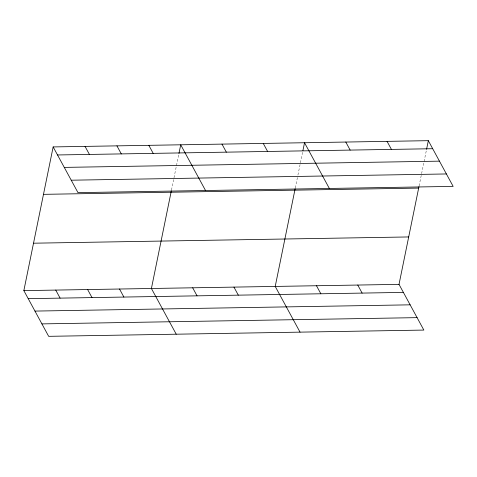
<?xml version="1.0" encoding="UTF-8"?>
<svg xmlns="http://www.w3.org/2000/svg" width="477" height="477" viewBox="0 0 477 477"><rect width="100%" height="100%" fill="white"/><g stroke="black" fill="none" stroke-linecap="round" stroke-linejoin="round"><path stroke-width="0.36" stroke-dasharray="2.38 1.79" d="M171.487 190.061L178.809 154.143M295.293 187.998L297.785 175.786M297.928 175.071L302.621 152.08M419.098 185.935L423.934 162.228M424.083 161.512L426.426 150.016"/><path stroke-width="0.72" d="M418.955 186.656L399.022 284.364L423.844 330.072L48.666 336.327L23.85 290.612L53.156 146.928L428.334 140.673L453.15 186.388L77.978 192.636L53.156 146.928M171.338 190.782L151.412 288.49L176.228 334.198M178.958 153.421L180.717 144.805L205.533 190.514M295.144 188.719L275.217 286.427L300.033 332.135M302.913 150.643L304.523 142.736L329.345 188.451M426.575 149.295L428.334 140.673M57.52 154.965L432.699 148.717M64.27 167.397L439.448 161.148M71.228 180.205L446.4 173.956M43.485 194.342L418.663 188.093M33.521 243.198L408.694 236.944M23.85 290.612L399.022 284.364M28.215 298.656L403.387 292.401M34.964 311.087L410.137 304.833M41.916 323.895L417.095 317.64M387.062 141.365L391.426 149.402M345.795 142.051L350.16 150.094M357.756 285.049L362.121 293.087M263.256 143.428L267.621 151.465M316.484 285.735L320.848 293.778M221.984 144.114L226.348 152.157M233.945 287.112L238.315 295.15M148.824 145.336L153.195 153.373M116.937 145.867L121.301 153.904M192.678 287.798L197.043 295.841M85.049 146.397L89.414 154.435M119.518 289.02L123.883 297.058M87.631 289.551L91.995 297.588M55.737 290.082L60.102 298.119"/></g></svg>
